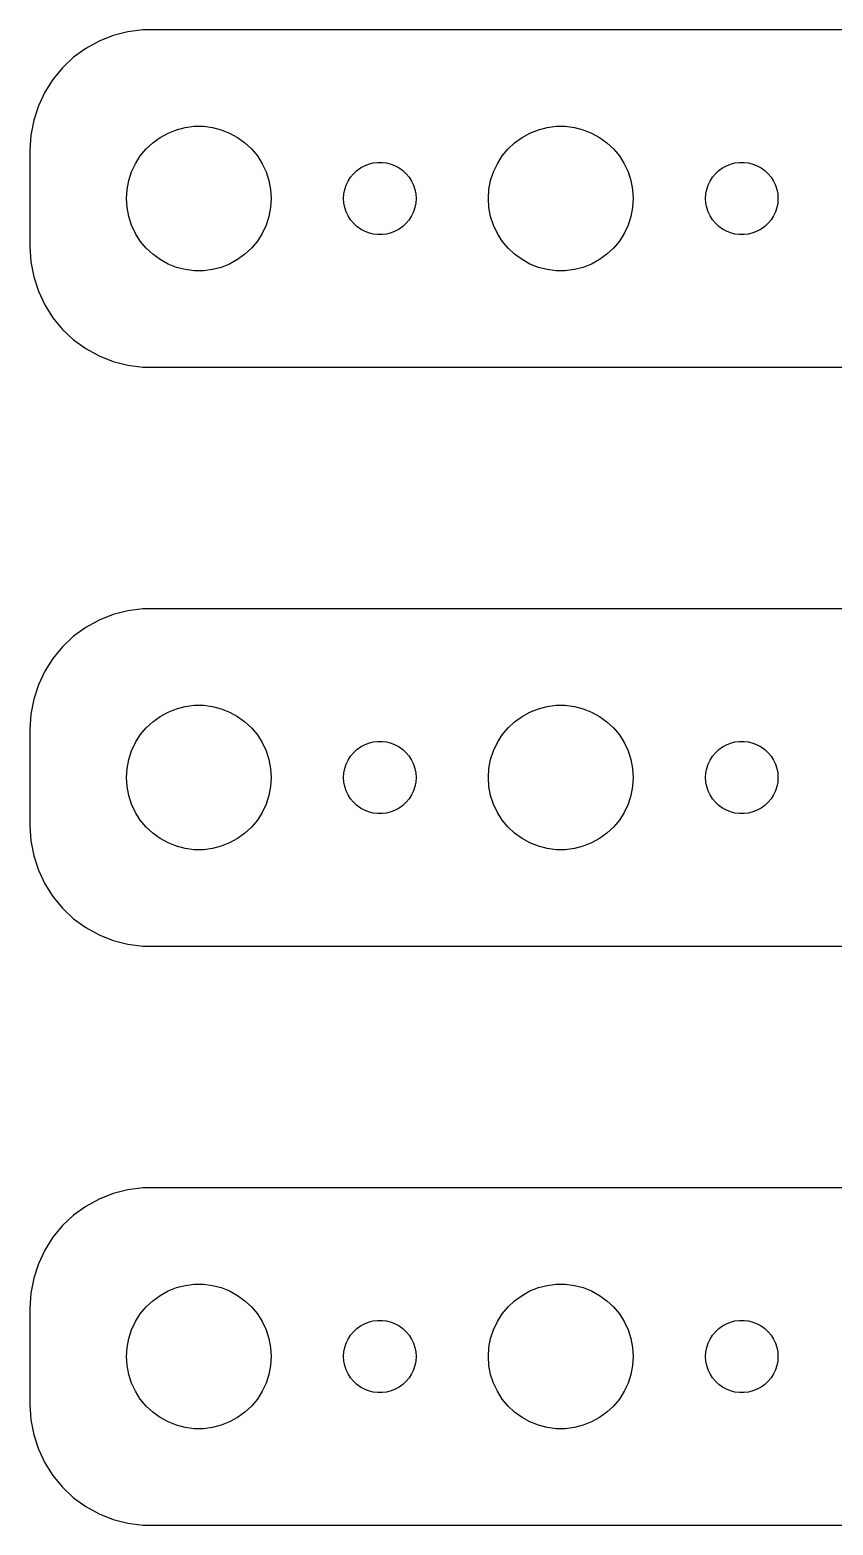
# Model space of a CAD drawing. Header units: metres. Extents: x -150 to 150, y 113 to 223.
# Drawn here: x -149.5 to -116.2, y 161 to 223 of the extents above; entities that cross this region are included whole.
import ezdxf

# ---------------------------------------------------------------- set-up
doc = ezdxf.new("R2010")
doc.units = ezdxf.units.M

msp = doc.modelspace()

# ---------------------------------------------------------------- linework, layer by layer
for p, q in [((-146.629, 222.524), (-147.179, 222.222)), ((-146.045, 222.755), (-146.629, 222.524)), ((-145.437, 222.911), (-146.045, 222.755)), ((-144.814, 222.99), (-145.437, 222.911)), ((144.814, 222.99), (-144.814, 222.99)), ((-147.179, 222.222), (-147.687, 221.853)), ((-148.145, 221.423), (-148.545, 220.939)), ((-147.687, 221.853), (-148.145, 221.423)), ((-148.545, 220.939), (-148.882, 220.409)), ((-148.882, 220.409), (-149.149, 219.841)), ((-149.149, 219.841), (-149.343, 219.243)), ((-149.343, 219.243), (-149.461, 218.627)), ((-143.777, 218.714), (-143.427, 218.853)), ((-143.427, 218.853), (-143.062, 218.947)), ((-143.062, 218.947), (-142.688, 218.994)), ((-142.688, 218.994), (-142.312, 218.994)), ((-142.312, 218.994), (-141.938, 218.947)), ((-141.938, 218.947), (-141.573, 218.853)), ((-141.573, 218.853), (-141.223, 218.714)), ((-128.777, 218.714), (-128.427, 218.853)), ((-128.427, 218.853), (-128.062, 218.947)), ((-128.062, 218.947), (-127.688, 218.994)), ((-127.688, 218.994), (-127.312, 218.994)), ((-127.312, 218.994), (-126.938, 218.947)), ((-126.938, 218.947), (-126.573, 218.853)), ((-126.573, 218.853), (-126.223, 218.714)), ((-149.461, 218.627), (-149.5, 218)), ((-144.687, 218.054), (-144.412, 218.312)), ((-144.412, 218.312), (-144.107, 218.533)), ((-144.107, 218.533), (-143.777, 218.714)), ((-141.223, 218.714), (-140.893, 218.533)), ((-140.893, 218.533), (-140.588, 218.312)), ((-140.588, 218.312), (-140.313, 218.054)), ((-129.687, 218.054), (-129.412, 218.312)), ((-129.412, 218.312), (-129.107, 218.533)), ((-129.107, 218.533), (-128.777, 218.714)), ((-126.223, 218.714), (-125.893, 218.533)), ((-125.893, 218.533), (-125.588, 218.312)), ((-125.588, 218.312), (-125.313, 218.054)), ((-149.5, 218), (-149.5, 214)), ((-145.129, 217.445), (-144.927, 217.763)), ((-144.927, 217.763), (-144.687, 218.054)), ((-140.313, 218.054), (-140.073, 217.763)), ((-140.073, 217.763), (-139.871, 217.445)), ((-130.129, 217.445), (-129.927, 217.763)), ((-129.927, 217.763), (-129.687, 218.054)), ((-125.313, 218.054), (-125.073, 217.763)), ((-125.073, 217.763), (-124.871, 217.445)), ((-145.406, 216.746), (-145.289, 217.104)), ((-145.289, 217.104), (-145.129, 217.445)), ((-139.871, 217.445), (-139.711, 217.104)), ((-139.711, 217.104), (-139.594, 216.746)), ((-136.214, 216.882), (-136.093, 217.027)), ((-136.093, 217.027), (-135.956, 217.156)), ((-135.956, 217.156), (-135.804, 217.266)), ((-135.804, 217.266), (-135.639, 217.357)), ((-135.639, 217.357), (-135.464, 217.427)), ((-135.464, 217.427), (-135.281, 217.473)), ((-135.281, 217.473), (-135.094, 217.497)), ((-135.094, 217.497), (-134.906, 217.497)), ((-134.906, 217.497), (-134.719, 217.473)), ((-134.719, 217.473), (-134.536, 217.427)), ((-134.536, 217.427), (-134.361, 217.357)), ((-134.361, 217.357), (-134.196, 217.266)), ((-134.196, 217.266), (-134.044, 217.156)), ((-134.044, 217.156), (-133.907, 217.027)), ((-133.907, 217.027), (-133.786, 216.882)), ((-130.406, 216.746), (-130.289, 217.104)), ((-130.289, 217.104), (-130.129, 217.445)), ((-124.871, 217.445), (-124.711, 217.104)), ((-124.711, 217.104), (-124.594, 216.746)), ((-121.214, 216.882), (-121.093, 217.027)), ((-121.093, 217.027), (-120.956, 217.156)), ((-120.956, 217.156), (-120.804, 217.266)), ((-120.804, 217.266), (-120.639, 217.357)), ((-120.639, 217.357), (-120.464, 217.427)), ((-120.464, 217.427), (-120.281, 217.473)), ((-120.281, 217.473), (-120.094, 217.497)), ((-120.094, 217.497), (-119.906, 217.497)), ((-119.906, 217.497), (-119.719, 217.473)), ((-119.719, 217.473), (-119.536, 217.427)), ((-119.536, 217.427), (-119.361, 217.357)), ((-119.361, 217.357), (-119.196, 217.266)), ((-119.196, 217.266), (-119.044, 217.156)), ((-119.044, 217.156), (-118.907, 217.027)), ((-118.907, 217.027), (-118.786, 216.882)), ((-145.5, 216), (-145.476, 216.376)), ((-145.476, 216.376), (-145.406, 216.746)), ((-139.594, 216.746), (-139.524, 216.376)), ((-139.524, 216.376), (-139.5, 216)), ((-136.488, 216.188), (-136.453, 216.373)), ((-136.453, 216.373), (-136.395, 216.552)), ((-136.395, 216.552), (-136.314, 216.723)), ((-136.314, 216.723), (-136.214, 216.882)), ((-133.786, 216.882), (-133.686, 216.723)), ((-133.686, 216.723), (-133.605, 216.552)), ((-133.605, 216.552), (-133.547, 216.373)), ((-133.547, 216.373), (-133.512, 216.188)), ((-130.5, 216), (-130.476, 216.376)), ((-130.476, 216.376), (-130.406, 216.746)), ((-124.594, 216.746), (-124.524, 216.376)), ((-124.524, 216.376), (-124.5, 216)), ((-121.488, 216.188), (-121.453, 216.373)), ((-121.453, 216.373), (-121.395, 216.552)), ((-121.395, 216.552), (-121.314, 216.723)), ((-121.314, 216.723), (-121.214, 216.882)), ((-118.786, 216.882), (-118.686, 216.723)), ((-118.686, 216.723), (-118.605, 216.552)), ((-118.605, 216.552), (-118.547, 216.373)), ((-118.547, 216.373), (-118.512, 216.188)), ((-145.476, 215.624), (-145.5, 216)), ((-139.5, 216), (-139.524, 215.624)), ((-136.5, 216), (-136.488, 216.188)), ((-136.488, 215.812), (-136.5, 216)), ((-136.453, 215.627), (-136.488, 215.812)), ((-133.512, 215.812), (-133.547, 215.627)), ((-133.512, 216.188), (-133.5, 216)), ((-133.5, 216), (-133.512, 215.812)), ((-130.476, 215.624), (-130.5, 216)), ((-124.5, 216), (-124.524, 215.624)), ((-121.5, 216), (-121.488, 216.188)), ((-121.488, 215.812), (-121.5, 216)), ((-121.453, 215.627), (-121.488, 215.812)), ((-118.512, 215.812), (-118.547, 215.627)), ((-118.512, 216.188), (-118.5, 216)), ((-118.5, 216), (-118.512, 215.812)), ((-145.406, 215.254), (-145.476, 215.624)), ((-145.289, 214.896), (-145.406, 215.254)), ((-139.594, 215.254), (-139.711, 214.896)), ((-139.524, 215.624), (-139.594, 215.254)), ((-136.395, 215.448), (-136.453, 215.627)), ((-136.314, 215.277), (-136.395, 215.448)), ((-136.214, 215.118), (-136.314, 215.277)), ((-136.093, 214.973), (-136.214, 215.118)), ((-133.786, 215.118), (-133.907, 214.973)), ((-133.686, 215.277), (-133.786, 215.118)), ((-133.605, 215.448), (-133.686, 215.277)), ((-133.547, 215.627), (-133.605, 215.448)), ((-130.406, 215.254), (-130.476, 215.624)), ((-130.289, 214.896), (-130.406, 215.254)), ((-124.594, 215.254), (-124.711, 214.896)), ((-124.524, 215.624), (-124.594, 215.254)), ((-121.395, 215.448), (-121.453, 215.627)), ((-121.314, 215.277), (-121.395, 215.448)), ((-121.214, 215.118), (-121.314, 215.277)), ((-121.093, 214.973), (-121.214, 215.118)), ((-118.786, 215.118), (-118.907, 214.973)), ((-118.686, 215.277), (-118.786, 215.118)), ((-118.605, 215.448), (-118.686, 215.277)), ((-118.547, 215.627), (-118.605, 215.448)), ((-145.129, 214.555), (-145.289, 214.896)), ((-144.927, 214.237), (-145.129, 214.555)), ((-139.871, 214.555), (-140.073, 214.237)), ((-139.711, 214.896), (-139.871, 214.555)), ((-135.956, 214.844), (-136.093, 214.973)), ((-135.804, 214.734), (-135.956, 214.844)), ((-135.639, 214.643), (-135.804, 214.734)), ((-135.464, 214.573), (-135.639, 214.643)), ((-135.281, 214.527), (-135.464, 214.573)), ((-135.094, 214.503), (-135.281, 214.527)), ((-134.906, 214.503), (-135.094, 214.503)), ((-134.719, 214.527), (-134.906, 214.503)), ((-134.536, 214.573), (-134.719, 214.527)), ((-134.361, 214.643), (-134.536, 214.573)), ((-134.196, 214.734), (-134.361, 214.643)), ((-134.044, 214.844), (-134.196, 214.734)), ((-133.907, 214.973), (-134.044, 214.844)), ((-130.129, 214.555), (-130.289, 214.896)), ((-129.927, 214.237), (-130.129, 214.555)), ((-124.871, 214.555), (-125.073, 214.237)), ((-124.711, 214.896), (-124.871, 214.555)), ((-120.956, 214.844), (-121.093, 214.973)), ((-120.804, 214.734), (-120.956, 214.844)), ((-120.639, 214.643), (-120.804, 214.734)), ((-120.464, 214.573), (-120.639, 214.643)), ((-120.281, 214.527), (-120.464, 214.573)), ((-120.094, 214.503), (-120.281, 214.527)), ((-119.906, 214.503), (-120.094, 214.503)), ((-119.719, 214.527), (-119.906, 214.503)), ((-119.536, 214.573), (-119.719, 214.527)), ((-119.361, 214.643), (-119.536, 214.573)), ((-119.196, 214.734), (-119.361, 214.643)), ((-119.044, 214.844), (-119.196, 214.734)), ((-118.907, 214.973), (-119.044, 214.844)), ((-149.5, 214), (-149.461, 213.373)), ((-144.687, 213.946), (-144.927, 214.237)), ((-144.412, 213.688), (-144.687, 213.946)), ((-140.313, 213.946), (-140.588, 213.688)), ((-140.073, 214.237), (-140.313, 213.946)), ((-129.687, 213.946), (-129.927, 214.237)), ((-129.412, 213.688), (-129.687, 213.946)), ((-125.313, 213.946), (-125.588, 213.688)), ((-125.073, 214.237), (-125.313, 213.946)), ((-149.461, 213.373), (-149.343, 212.757)), ((-144.107, 213.467), (-144.412, 213.688)), ((-143.777, 213.286), (-144.107, 213.467)), ((-143.427, 213.147), (-143.777, 213.286)), ((-141.223, 213.286), (-141.573, 213.147)), ((-140.893, 213.467), (-141.223, 213.286)), ((-140.588, 213.688), (-140.893, 213.467)), ((-129.107, 213.467), (-129.412, 213.688)), ((-128.777, 213.286), (-129.107, 213.467)), ((-128.427, 213.147), (-128.777, 213.286)), ((-126.223, 213.286), (-126.573, 213.147)), ((-125.893, 213.467), (-126.223, 213.286)), ((-125.588, 213.688), (-125.893, 213.467)), ((-149.343, 212.757), (-149.149, 212.159)), ((-143.062, 213.053), (-143.427, 213.147)), ((-142.688, 213.006), (-143.062, 213.053)), ((-142.312, 213.006), (-142.688, 213.006)), ((-141.938, 213.053), (-142.312, 213.006)), ((-141.573, 213.147), (-141.938, 213.053)), ((-128.062, 213.053), (-128.427, 213.147)), ((-127.688, 213.006), (-128.062, 213.053)), ((-127.312, 213.006), (-127.688, 213.006)), ((-126.938, 213.053), (-127.312, 213.006)), ((-126.573, 213.147), (-126.938, 213.053)), ((-149.149, 212.159), (-148.882, 211.591)), ((-148.882, 211.591), (-148.545, 211.061)), ((-148.545, 211.061), (-148.145, 210.577)), ((-148.145, 210.577), (-147.687, 210.147)), ((-147.687, 210.147), (-147.179, 209.778)), ((-147.179, 209.778), (-146.629, 209.476)), ((-146.629, 209.476), (-146.045, 209.245)), ((-146.045, 209.245), (-145.437, 209.089)), ((-145.437, 209.089), (-144.814, 209.01)), ((-144.814, 209.01), (144.814, 209.01)), ((-144.814, 198.99), (-145.437, 198.911)), ((144.814, 198.99), (-144.814, 198.99)), ((-146.629, 198.524), (-147.179, 198.222)), ((-146.045, 198.755), (-146.629, 198.524)), ((-145.437, 198.911), (-146.045, 198.755)), ((-147.687, 197.853), (-148.145, 197.423)), ((-147.179, 198.222), (-147.687, 197.853)), ((-148.145, 197.423), (-148.545, 196.939)), ((-148.545, 196.939), (-148.882, 196.409)), ((-148.882, 196.409), (-149.149, 195.841)), ((-149.343, 195.243), (-149.461, 194.627)), ((-149.149, 195.841), (-149.343, 195.243)), ((-149.461, 194.627), (-149.5, 194)), ((-144.107, 194.533), (-143.777, 194.714)), ((-143.777, 194.714), (-143.427, 194.853)), ((-143.427, 194.853), (-143.062, 194.947)), ((-143.062, 194.947), (-142.688, 194.994)), ((-142.688, 194.994), (-142.312, 194.994)), ((-142.312, 194.994), (-141.938, 194.947)), ((-141.938, 194.947), (-141.573, 194.853)), ((-141.573, 194.853), (-141.223, 194.714)), ((-141.223, 194.714), (-140.893, 194.533)), ((-129.107, 194.533), (-128.777, 194.714)), ((-128.777, 194.714), (-128.427, 194.853)), ((-128.427, 194.853), (-128.062, 194.947)), ((-128.062, 194.947), (-127.688, 194.994)), ((-127.688, 194.994), (-127.312, 194.994)), ((-127.312, 194.994), (-126.938, 194.947)), ((-126.938, 194.947), (-126.573, 194.853)), ((-126.573, 194.853), (-126.223, 194.714)), ((-126.223, 194.714), (-125.893, 194.533)), ((-149.5, 194), (-149.5, 190)), ((-144.927, 193.763), (-144.687, 194.054)), ((-144.687, 194.054), (-144.412, 194.312)), ((-144.412, 194.312), (-144.107, 194.533)), ((-140.893, 194.533), (-140.588, 194.312)), ((-140.588, 194.312), (-140.313, 194.054)), ((-140.313, 194.054), (-140.073, 193.763)), ((-129.927, 193.763), (-129.687, 194.054)), ((-129.687, 194.054), (-129.412, 194.312)), ((-129.412, 194.312), (-129.107, 194.533)), ((-125.893, 194.533), (-125.588, 194.312)), ((-125.588, 194.312), (-125.313, 194.054)), ((-125.313, 194.054), (-125.073, 193.763)), ((-145.289, 193.104), (-145.129, 193.445)), ((-145.129, 193.445), (-144.927, 193.763)), ((-140.073, 193.763), (-139.871, 193.445)), ((-139.871, 193.445), (-139.711, 193.104)), ((-135.639, 193.357), (-135.464, 193.427)), ((-135.464, 193.427), (-135.281, 193.473)), ((-135.281, 193.473), (-135.094, 193.497)), ((-135.094, 193.497), (-134.906, 193.497)), ((-134.906, 193.497), (-134.719, 193.473)), ((-134.719, 193.473), (-134.536, 193.427)), ((-134.536, 193.427), (-134.361, 193.357)), ((-130.289, 193.104), (-130.129, 193.445)), ((-130.129, 193.445), (-129.927, 193.763)), ((-125.073, 193.763), (-124.871, 193.445)), ((-124.871, 193.445), (-124.711, 193.104)), ((-120.639, 193.357), (-120.464, 193.427)), ((-120.464, 193.427), (-120.281, 193.473)), ((-120.281, 193.473), (-120.094, 193.497)), ((-120.094, 193.497), (-119.906, 193.497)), ((-119.906, 193.497), (-119.719, 193.473)), ((-119.719, 193.473), (-119.536, 193.427)), ((-119.536, 193.427), (-119.361, 193.357)), ((-145.406, 192.746), (-145.289, 193.104)), ((-139.711, 193.104), (-139.594, 192.746)), ((-136.314, 192.723), (-136.214, 192.882)), ((-136.214, 192.882), (-136.093, 193.027)), ((-136.093, 193.027), (-135.956, 193.156)), ((-135.956, 193.156), (-135.804, 193.266)), ((-135.804, 193.266), (-135.639, 193.357)), ((-134.361, 193.357), (-134.196, 193.266)), ((-134.196, 193.266), (-134.044, 193.156)), ((-134.044, 193.156), (-133.907, 193.027)), ((-133.907, 193.027), (-133.786, 192.882)), ((-133.786, 192.882), (-133.686, 192.723)), ((-130.406, 192.746), (-130.289, 193.104)), ((-124.711, 193.104), (-124.594, 192.746)), ((-121.314, 192.723), (-121.214, 192.882)), ((-121.214, 192.882), (-121.093, 193.027)), ((-121.093, 193.027), (-120.956, 193.156)), ((-120.956, 193.156), (-120.804, 193.266)), ((-120.804, 193.266), (-120.639, 193.357)), ((-119.361, 193.357), (-119.196, 193.266)), ((-119.196, 193.266), (-119.044, 193.156)), ((-119.044, 193.156), (-118.907, 193.027)), ((-118.907, 193.027), (-118.786, 192.882)), ((-118.786, 192.882), (-118.686, 192.723)), ((-145.5, 192), (-145.476, 192.376)), ((-145.476, 192.376), (-145.406, 192.746)), ((-139.594, 192.746), (-139.524, 192.376)), ((-139.524, 192.376), (-139.5, 192)), ((-136.5, 192), (-136.488, 192.188)), ((-136.488, 192.188), (-136.453, 192.373)), ((-136.453, 192.373), (-136.395, 192.552)), ((-136.395, 192.552), (-136.314, 192.723)), ((-133.686, 192.723), (-133.605, 192.552)), ((-133.605, 192.552), (-133.547, 192.373)), ((-133.547, 192.373), (-133.512, 192.188)), ((-133.512, 192.188), (-133.5, 192)), ((-130.5, 192), (-130.476, 192.376)), ((-130.476, 192.376), (-130.406, 192.746)), ((-124.594, 192.746), (-124.524, 192.376)), ((-124.524, 192.376), (-124.5, 192)), ((-121.5, 192), (-121.488, 192.188)), ((-121.488, 192.188), (-121.453, 192.373)), ((-121.453, 192.373), (-121.395, 192.552)), ((-121.395, 192.552), (-121.314, 192.723)), ((-118.686, 192.723), (-118.605, 192.552)), ((-118.605, 192.552), (-118.547, 192.373)), ((-118.547, 192.373), (-118.512, 192.188)), ((-118.512, 192.188), (-118.5, 192)), ((-145.476, 191.624), (-145.5, 192)), ((-145.406, 191.254), (-145.476, 191.624)), ((-139.524, 191.624), (-139.594, 191.254)), ((-139.5, 192), (-139.524, 191.624)), ((-136.488, 191.812), (-136.5, 192)), ((-136.453, 191.627), (-136.488, 191.812)), ((-136.395, 191.448), (-136.453, 191.627)), ((-133.547, 191.627), (-133.605, 191.448)), ((-133.512, 191.812), (-133.547, 191.627)), ((-133.5, 192), (-133.512, 191.812)), ((-130.476, 191.624), (-130.5, 192)), ((-130.406, 191.254), (-130.476, 191.624)), ((-124.524, 191.624), (-124.594, 191.254)), ((-124.5, 192), (-124.524, 191.624)), ((-121.488, 191.812), (-121.5, 192)), ((-121.453, 191.627), (-121.488, 191.812)), ((-121.395, 191.448), (-121.453, 191.627)), ((-118.547, 191.627), (-118.605, 191.448)), ((-118.512, 191.812), (-118.547, 191.627)), ((-118.5, 192), (-118.512, 191.812)), ((-145.289, 190.896), (-145.406, 191.254)), ((-139.594, 191.254), (-139.711, 190.896)), ((-136.314, 191.277), (-136.395, 191.448)), ((-136.214, 191.118), (-136.314, 191.277)), ((-136.093, 190.973), (-136.214, 191.118)), ((-135.956, 190.844), (-136.093, 190.973)), ((-133.907, 190.973), (-134.044, 190.844)), ((-133.786, 191.118), (-133.907, 190.973)), ((-133.686, 191.277), (-133.786, 191.118)), ((-133.605, 191.448), (-133.686, 191.277)), ((-130.289, 190.896), (-130.406, 191.254)), ((-124.594, 191.254), (-124.711, 190.896)), ((-121.314, 191.277), (-121.395, 191.448)), ((-121.214, 191.118), (-121.314, 191.277)), ((-121.093, 190.973), (-121.214, 191.118)), ((-120.956, 190.844), (-121.093, 190.973)), ((-118.907, 190.973), (-119.044, 190.844)), ((-118.786, 191.118), (-118.907, 190.973)), ((-118.686, 191.277), (-118.786, 191.118)), ((-118.605, 191.448), (-118.686, 191.277)), ((-145.129, 190.555), (-145.289, 190.896)), ((-144.927, 190.237), (-145.129, 190.555)), ((-139.871, 190.555), (-140.073, 190.237)), ((-139.711, 190.896), (-139.871, 190.555)), ((-135.804, 190.734), (-135.956, 190.844)), ((-135.639, 190.643), (-135.804, 190.734)), ((-135.464, 190.573), (-135.639, 190.643)), ((-135.281, 190.527), (-135.464, 190.573)), ((-135.094, 190.503), (-135.281, 190.527)), ((-134.906, 190.503), (-135.094, 190.503)), ((-134.719, 190.527), (-134.906, 190.503)), ((-134.536, 190.573), (-134.719, 190.527)), ((-134.361, 190.643), (-134.536, 190.573)), ((-134.196, 190.734), (-134.361, 190.643)), ((-134.044, 190.844), (-134.196, 190.734)), ((-130.129, 190.555), (-130.289, 190.896)), ((-129.927, 190.237), (-130.129, 190.555)), ((-124.871, 190.555), (-125.073, 190.237)), ((-124.711, 190.896), (-124.871, 190.555)), ((-120.804, 190.734), (-120.956, 190.844)), ((-120.639, 190.643), (-120.804, 190.734)), ((-120.464, 190.573), (-120.639, 190.643)), ((-120.281, 190.527), (-120.464, 190.573)), ((-120.094, 190.503), (-120.281, 190.527)), ((-119.906, 190.503), (-120.094, 190.503)), ((-119.719, 190.527), (-119.906, 190.503)), ((-119.536, 190.573), (-119.719, 190.527)), ((-119.361, 190.643), (-119.536, 190.573)), ((-119.196, 190.734), (-119.361, 190.643)), ((-119.044, 190.844), (-119.196, 190.734)), ((-149.5, 190), (-149.461, 189.373)), ((-144.687, 189.946), (-144.927, 190.237)), ((-144.412, 189.688), (-144.687, 189.946)), ((-144.107, 189.467), (-144.412, 189.688)), ((-140.588, 189.688), (-140.893, 189.467)), ((-140.313, 189.946), (-140.588, 189.688)), ((-140.073, 190.237), (-140.313, 189.946)), ((-129.687, 189.946), (-129.927, 190.237)), ((-129.412, 189.688), (-129.687, 189.946)), ((-129.107, 189.467), (-129.412, 189.688)), ((-125.588, 189.688), (-125.893, 189.467)), ((-125.313, 189.946), (-125.588, 189.688)), ((-125.073, 190.237), (-125.313, 189.946)), ((-149.461, 189.373), (-149.343, 188.757)), ((-143.777, 189.286), (-144.107, 189.467)), ((-143.427, 189.147), (-143.777, 189.286)), ((-143.062, 189.053), (-143.427, 189.147)), ((-142.688, 189.006), (-143.062, 189.053)), ((-141.938, 189.053), (-142.312, 189.006)), ((-141.573, 189.147), (-141.938, 189.053)), ((-141.223, 189.286), (-141.573, 189.147)), ((-140.893, 189.467), (-141.223, 189.286)), ((-128.777, 189.286), (-129.107, 189.467)), ((-128.427, 189.147), (-128.777, 189.286)), ((-128.062, 189.053), (-128.427, 189.147)), ((-127.688, 189.006), (-128.062, 189.053)), ((-126.938, 189.053), (-127.312, 189.006)), ((-126.573, 189.147), (-126.938, 189.053)), ((-126.223, 189.286), (-126.573, 189.147)), ((-125.893, 189.467), (-126.223, 189.286)), ((-149.343, 188.757), (-149.149, 188.159)), ((-142.312, 189.006), (-142.688, 189.006)), ((-127.312, 189.006), (-127.688, 189.006)), ((-149.149, 188.159), (-148.882, 187.591)), ((-148.882, 187.591), (-148.545, 187.061)), ((-148.545, 187.061), (-148.145, 186.577)), ((-148.145, 186.577), (-147.687, 186.147)), ((-147.687, 186.147), (-147.179, 185.778)), ((-147.179, 185.778), (-146.629, 185.476)), ((-146.629, 185.476), (-146.045, 185.245)), ((-146.045, 185.245), (-145.437, 185.089)), ((-145.437, 185.089), (-144.814, 185.01)), ((-144.814, 185.01), (144.814, 185.01)), ((-145.437, 174.911), (-146.045, 174.755)), ((-144.814, 174.99), (-145.437, 174.911)), ((144.814, 174.99), (-144.814, 174.99)), ((-147.179, 174.222), (-147.687, 173.853)), ((-146.629, 174.524), (-147.179, 174.222)), ((-146.045, 174.755), (-146.629, 174.524)), ((-147.687, 173.853), (-148.145, 173.423)), ((-148.545, 172.939), (-148.882, 172.409)), ((-148.145, 173.423), (-148.545, 172.939)), ((-148.882, 172.409), (-149.149, 171.841)), ((-149.149, 171.841), (-149.343, 171.243)), ((-149.343, 171.243), (-149.461, 170.627)), ((-149.461, 170.627), (-149.5, 170)), ((-144.412, 170.312), (-144.107, 170.533)), ((-144.107, 170.533), (-143.777, 170.714)), ((-143.777, 170.714), (-143.427, 170.853)), ((-143.427, 170.853), (-143.062, 170.947)), ((-143.062, 170.947), (-142.688, 170.994)), ((-142.688, 170.994), (-142.312, 170.994)), ((-142.312, 170.994), (-141.938, 170.947)), ((-141.938, 170.947), (-141.573, 170.853)), ((-141.573, 170.853), (-141.223, 170.714)), ((-141.223, 170.714), (-140.893, 170.533)), ((-140.893, 170.533), (-140.588, 170.312)), ((-129.412, 170.312), (-129.107, 170.533)), ((-129.107, 170.533), (-128.777, 170.714)), ((-128.777, 170.714), (-128.427, 170.853)), ((-128.427, 170.853), (-128.062, 170.947)), ((-128.062, 170.947), (-127.688, 170.994)), ((-127.688, 170.994), (-127.312, 170.994)), ((-127.312, 170.994), (-126.938, 170.947)), ((-126.938, 170.947), (-126.573, 170.853)), ((-126.573, 170.853), (-126.223, 170.714)), ((-126.223, 170.714), (-125.893, 170.533)), ((-125.893, 170.533), (-125.588, 170.312)), ((-149.5, 170), (-149.5, 166)), ((-144.927, 169.763), (-144.687, 170.054)), ((-144.687, 170.054), (-144.412, 170.312)), ((-140.588, 170.312), (-140.313, 170.054)), ((-140.313, 170.054), (-140.073, 169.763)), ((-129.927, 169.763), (-129.687, 170.054)), ((-129.687, 170.054), (-129.412, 170.312)), ((-125.588, 170.312), (-125.313, 170.054)), ((-125.313, 170.054), (-125.073, 169.763)), ((-145.289, 169.104), (-145.129, 169.445)), ((-145.129, 169.445), (-144.927, 169.763)), ((-140.073, 169.763), (-139.871, 169.445)), ((-139.871, 169.445), (-139.711, 169.104)), ((-135.956, 169.156), (-135.804, 169.266)), ((-135.804, 169.266), (-135.639, 169.357)), ((-135.639, 169.357), (-135.464, 169.427)), ((-135.464, 169.427), (-135.281, 169.473)), ((-135.281, 169.473), (-135.094, 169.497)), ((-135.094, 169.497), (-134.906, 169.497)), ((-134.906, 169.497), (-134.719, 169.473)), ((-134.719, 169.473), (-134.536, 169.427)), ((-134.536, 169.427), (-134.361, 169.357)), ((-134.361, 169.357), (-134.196, 169.266)), ((-134.196, 169.266), (-134.044, 169.156)), ((-130.289, 169.104), (-130.129, 169.445)), ((-130.129, 169.445), (-129.927, 169.763)), ((-125.073, 169.763), (-124.871, 169.445)), ((-124.871, 169.445), (-124.711, 169.104)), ((-120.956, 169.156), (-120.804, 169.266)), ((-120.804, 169.266), (-120.639, 169.357)), ((-120.639, 169.357), (-120.464, 169.427)), ((-120.464, 169.427), (-120.281, 169.473)), ((-120.281, 169.473), (-120.094, 169.497)), ((-120.094, 169.497), (-119.906, 169.497)), ((-119.906, 169.497), (-119.719, 169.473)), ((-119.719, 169.473), (-119.536, 169.427)), ((-119.536, 169.427), (-119.361, 169.357)), ((-119.361, 169.357), (-119.196, 169.266)), ((-119.196, 169.266), (-119.044, 169.156)), ((-145.476, 168.376), (-145.406, 168.746)), ((-145.406, 168.746), (-145.289, 169.104)), ((-139.711, 169.104), (-139.594, 168.746)), ((-139.594, 168.746), (-139.524, 168.376)), ((-136.395, 168.552), (-136.314, 168.723)), ((-136.314, 168.723), (-136.214, 168.882)), ((-136.214, 168.882), (-136.093, 169.027)), ((-136.093, 169.027), (-135.956, 169.156)), ((-134.044, 169.156), (-133.907, 169.027)), ((-133.907, 169.027), (-133.786, 168.882)), ((-133.786, 168.882), (-133.686, 168.723)), ((-133.686, 168.723), (-133.605, 168.552)), ((-130.476, 168.376), (-130.406, 168.746)), ((-130.406, 168.746), (-130.289, 169.104)), ((-124.711, 169.104), (-124.594, 168.746)), ((-124.594, 168.746), (-124.524, 168.376)), ((-121.395, 168.552), (-121.314, 168.723)), ((-121.314, 168.723), (-121.214, 168.882)), ((-121.214, 168.882), (-121.093, 169.027)), ((-121.093, 169.027), (-120.956, 169.156)), ((-119.044, 169.156), (-118.907, 169.027)), ((-118.907, 169.027), (-118.786, 168.882)), ((-118.786, 168.882), (-118.686, 168.723)), ((-118.686, 168.723), (-118.605, 168.552)), ((-145.5, 168), (-145.476, 168.376)), ((-145.476, 167.624), (-145.5, 168)), ((-139.524, 168.376), (-139.5, 168)), ((-139.5, 168), (-139.524, 167.624)), ((-136.5, 168), (-136.488, 168.188)), ((-136.488, 167.812), (-136.5, 168)), ((-136.488, 168.188), (-136.453, 168.373)), ((-136.453, 168.373), (-136.395, 168.552)), ((-133.605, 168.552), (-133.547, 168.373)), ((-133.547, 168.373), (-133.512, 168.188)), ((-133.512, 168.188), (-133.5, 168)), ((-133.5, 168), (-133.512, 167.812)), ((-130.5, 168), (-130.476, 168.376)), ((-130.476, 167.624), (-130.5, 168)), ((-124.524, 168.376), (-124.5, 168)), ((-124.5, 168), (-124.524, 167.624)), ((-121.5, 168), (-121.488, 168.188)), ((-121.488, 167.812), (-121.5, 168)), ((-121.488, 168.188), (-121.453, 168.373)), ((-121.453, 168.373), (-121.395, 168.552)), ((-118.605, 168.552), (-118.547, 168.373)), ((-118.547, 168.373), (-118.512, 168.188)), ((-118.512, 168.188), (-118.5, 168)), ((-118.5, 168), (-118.512, 167.812)), ((-145.406, 167.254), (-145.476, 167.624)), ((-139.524, 167.624), (-139.594, 167.254)), ((-136.453, 167.627), (-136.488, 167.812)), ((-136.395, 167.448), (-136.453, 167.627)), ((-136.314, 167.277), (-136.395, 167.448)), ((-133.605, 167.448), (-133.686, 167.277)), ((-133.547, 167.627), (-133.605, 167.448)), ((-133.512, 167.812), (-133.547, 167.627)), ((-130.406, 167.254), (-130.476, 167.624)), ((-124.524, 167.624), (-124.594, 167.254)), ((-121.453, 167.627), (-121.488, 167.812)), ((-121.395, 167.448), (-121.453, 167.627)), ((-121.314, 167.277), (-121.395, 167.448)), ((-118.605, 167.448), (-118.686, 167.277)), ((-118.547, 167.627), (-118.605, 167.448)), ((-118.512, 167.812), (-118.547, 167.627)), ((-145.289, 166.896), (-145.406, 167.254)), ((-145.129, 166.555), (-145.289, 166.896)), ((-139.711, 166.896), (-139.871, 166.555)), ((-139.594, 167.254), (-139.711, 166.896)), ((-136.214, 167.118), (-136.314, 167.277)), ((-136.093, 166.973), (-136.214, 167.118)), ((-135.956, 166.844), (-136.093, 166.973)), ((-135.804, 166.734), (-135.956, 166.844)), ((-135.639, 166.643), (-135.804, 166.734)), ((-134.196, 166.734), (-134.361, 166.643)), ((-134.044, 166.844), (-134.196, 166.734)), ((-133.907, 166.973), (-134.044, 166.844)), ((-133.786, 167.118), (-133.907, 166.973)), ((-133.686, 167.277), (-133.786, 167.118)), ((-130.289, 166.896), (-130.406, 167.254)), ((-130.129, 166.555), (-130.289, 166.896)), ((-124.711, 166.896), (-124.871, 166.555)), ((-124.594, 167.254), (-124.711, 166.896)), ((-121.214, 167.118), (-121.314, 167.277)), ((-121.093, 166.973), (-121.214, 167.118)), ((-120.956, 166.844), (-121.093, 166.973)), ((-120.804, 166.734), (-120.956, 166.844)), ((-120.639, 166.643), (-120.804, 166.734)), ((-119.196, 166.734), (-119.361, 166.643)), ((-119.044, 166.844), (-119.196, 166.734)), ((-118.907, 166.973), (-119.044, 166.844)), ((-118.786, 167.118), (-118.907, 166.973)), ((-118.686, 167.277), (-118.786, 167.118)), ((-144.927, 166.237), (-145.129, 166.555)), ((-144.687, 165.946), (-144.927, 166.237)), ((-140.073, 166.237), (-140.313, 165.946)), ((-139.871, 166.555), (-140.073, 166.237)), ((-135.464, 166.573), (-135.639, 166.643)), ((-135.281, 166.527), (-135.464, 166.573)), ((-135.094, 166.503), (-135.281, 166.527)), ((-134.906, 166.503), (-135.094, 166.503)), ((-134.719, 166.527), (-134.906, 166.503)), ((-134.536, 166.573), (-134.719, 166.527)), ((-134.361, 166.643), (-134.536, 166.573)), ((-129.927, 166.237), (-130.129, 166.555)), ((-129.687, 165.946), (-129.927, 166.237)), ((-125.073, 166.237), (-125.313, 165.946)), ((-124.871, 166.555), (-125.073, 166.237)), ((-120.464, 166.573), (-120.639, 166.643)), ((-120.281, 166.527), (-120.464, 166.573)), ((-120.094, 166.503), (-120.281, 166.527)), ((-119.906, 166.503), (-120.094, 166.503)), ((-119.719, 166.527), (-119.906, 166.503)), ((-119.536, 166.573), (-119.719, 166.527)), ((-119.361, 166.643), (-119.536, 166.573)), ((-149.5, 166), (-149.461, 165.373)), ((-144.412, 165.688), (-144.687, 165.946)), ((-144.107, 165.467), (-144.412, 165.688)), ((-140.588, 165.688), (-140.893, 165.467)), ((-140.313, 165.946), (-140.588, 165.688)), ((-129.412, 165.688), (-129.687, 165.946)), ((-129.107, 165.467), (-129.412, 165.688)), ((-125.588, 165.688), (-125.893, 165.467)), ((-125.313, 165.946), (-125.588, 165.688)), ((-149.461, 165.373), (-149.343, 164.757)), ((-143.777, 165.286), (-144.107, 165.467)), ((-143.427, 165.147), (-143.777, 165.286)), ((-143.062, 165.053), (-143.427, 165.147)), ((-142.688, 165.006), (-143.062, 165.053)), ((-142.312, 165.006), (-142.688, 165.006)), ((-141.938, 165.053), (-142.312, 165.006)), ((-141.573, 165.147), (-141.938, 165.053)), ((-141.223, 165.286), (-141.573, 165.147)), ((-140.893, 165.467), (-141.223, 165.286)), ((-128.777, 165.286), (-129.107, 165.467)), ((-128.427, 165.147), (-128.777, 165.286)), ((-128.062, 165.053), (-128.427, 165.147)), ((-127.688, 165.006), (-128.062, 165.053)), ((-127.312, 165.006), (-127.688, 165.006)), ((-126.938, 165.053), (-127.312, 165.006)), ((-126.573, 165.147), (-126.938, 165.053)), ((-126.223, 165.286), (-126.573, 165.147)), ((-125.893, 165.467), (-126.223, 165.286)), ((-149.343, 164.757), (-149.149, 164.159)), ((-149.149, 164.159), (-148.882, 163.591)), ((-148.882, 163.591), (-148.545, 163.061)), ((-148.545, 163.061), (-148.145, 162.577)), ((-148.145, 162.577), (-147.687, 162.147)), ((-147.687, 162.147), (-147.179, 161.778)), ((-147.179, 161.778), (-146.629, 161.476)), ((-146.629, 161.476), (-146.045, 161.245)), ((-146.045, 161.245), (-145.437, 161.089)), ((-145.437, 161.089), (-144.814, 161.01)), ((-144.814, 161.01), (144.814, 161.01))]:
    msp.add_line(p, q)

doc.saveas('drawing.dxf')
